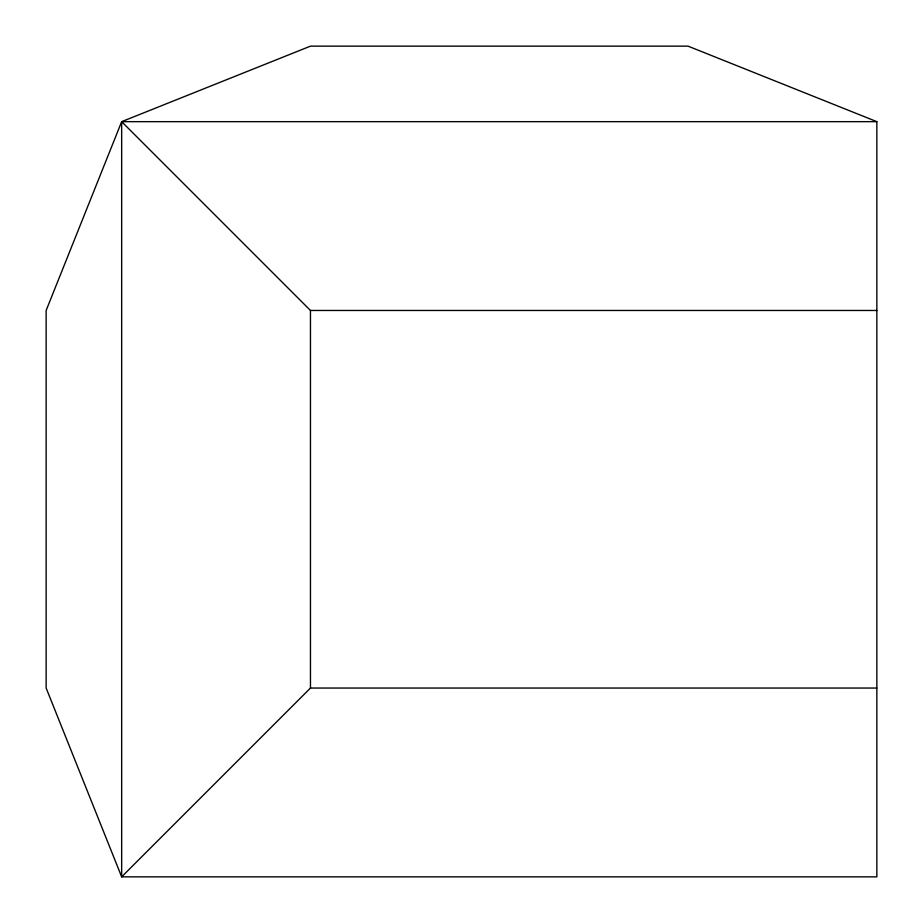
<?xml version="1.0" encoding="UTF-8"?>
<svg xmlns="http://www.w3.org/2000/svg" width="923" height="923" viewBox="0 0 923 923"><rect width="100%" height="100%" fill="white"/><g stroke="black" fill="none" stroke-linecap="round" stroke-linejoin="round"><path stroke-width="1.38" d="M876.85 121.663L121.663 121.663L46.15 310.463L46.15 688.05L121.663 876.85L876.85 876.85L876.85 121.663L688.05 46.15L310.463 46.15L121.663 121.663L121.663 876.85L310.463 688.05L876.85 688.05M121.663 121.663L310.463 310.463L876.85 310.463M310.463 310.463L310.463 688.05"/></g></svg>
